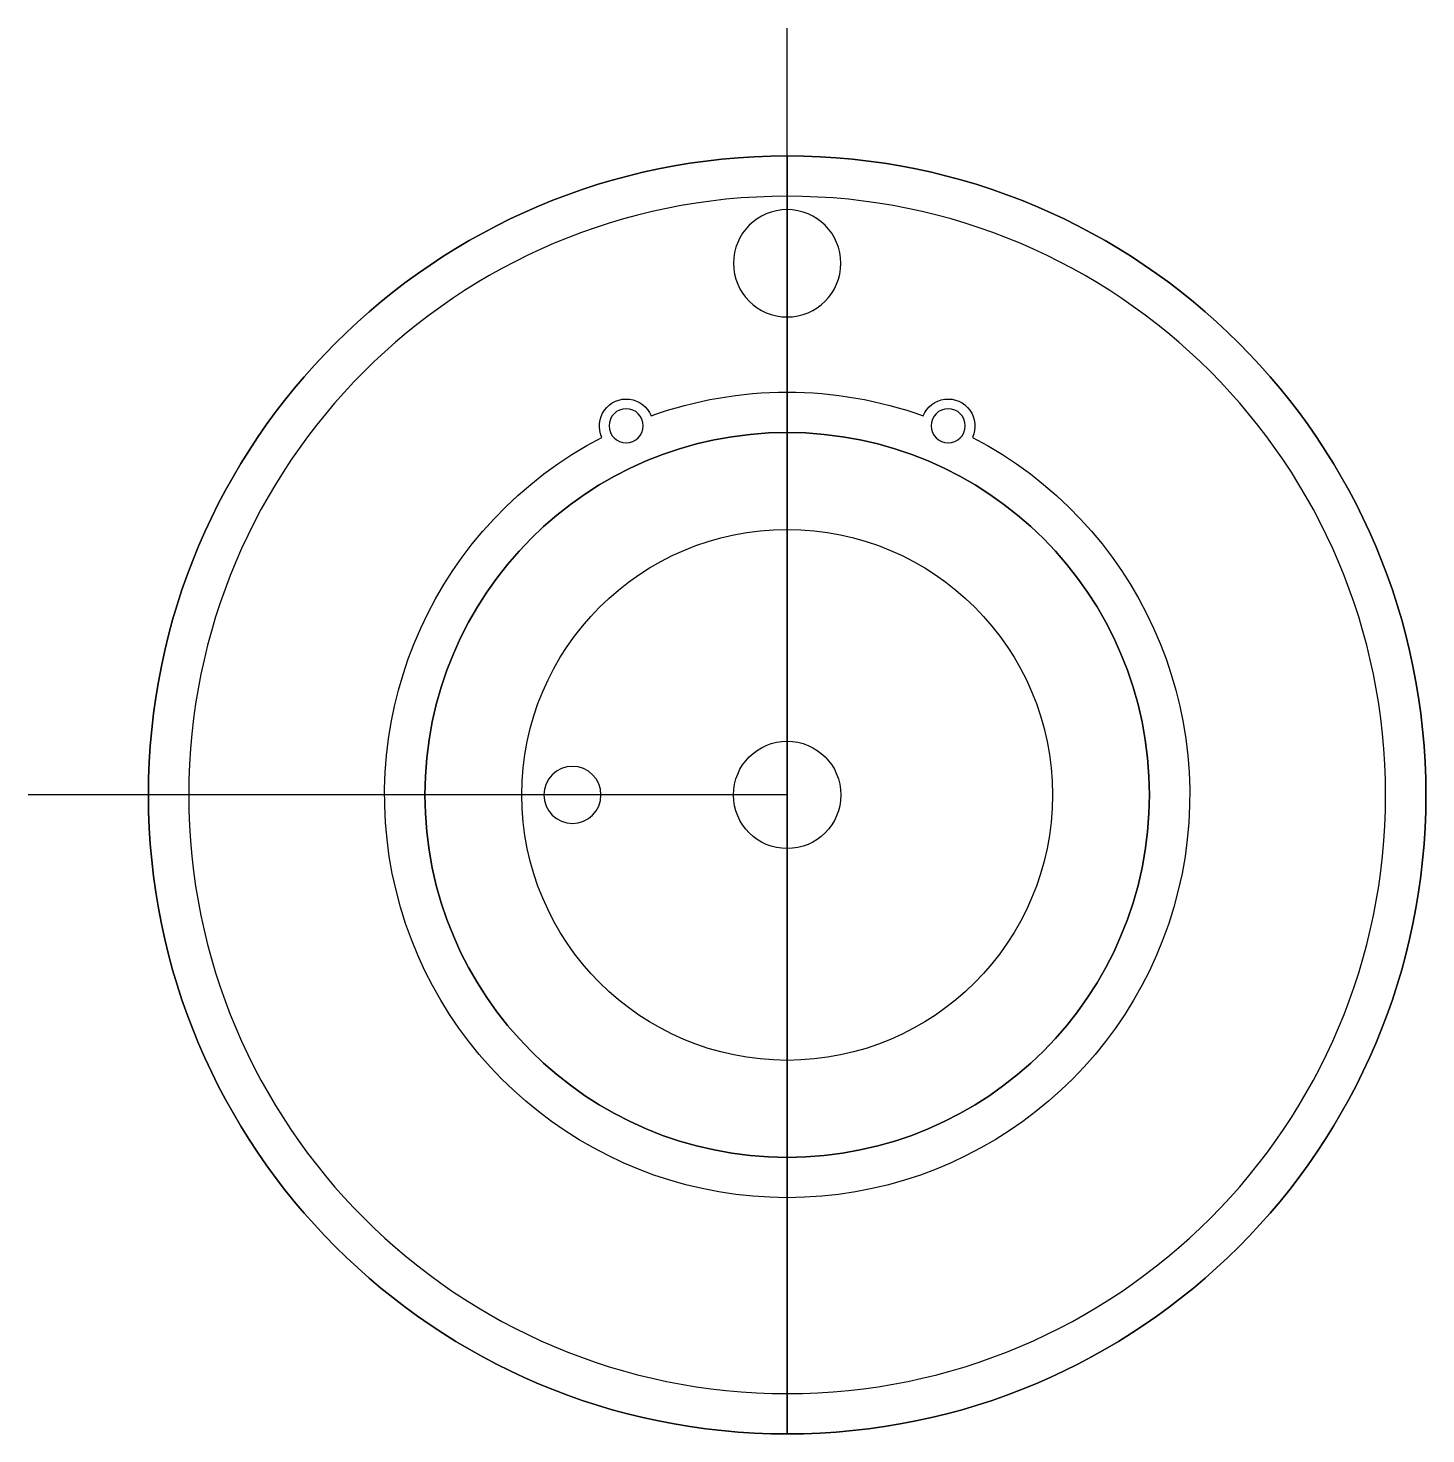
# Model space of a CAD drawing. Header units: centimetres. Extents: x -9 to 7.6, y -7.6 to 9.1.
import ezdxf

# ---------------------------------------------------------------- set-up
doc = ezdxf.new("R2010")
doc.units = ezdxf.units.CM
doc.header["$MEASUREMENT"] = 0
for name, color, linetype in [('Windlass Drum CNC design v2_Sketch1', 7, 'Continuous'), ('Windlass Drum CNC design v2_Sketch2', 7, 'Continuous'), ('Windlass Drum CNC design v2_Sketch3', 7, 'Continuous'), ('Windlass Drum CNC design v2_Sketch4', 7, 'Continuous')]:
    doc.layers.add(name, color=color, linetype=linetype)

msp = doc.modelspace()

# ---------------------------------------------------------------- linework, layer by layer
at = {"layer": 'Windlass Drum CNC design v2_Sketch1'}
for radius in [7.557, 4.286, 3.139, 0.635]:
    msp.add_circle((0, 0), radius, dxfattribs=at)
msp.add_point((0, 0), dxfattribs=at)
at = {"layer": 'Windlass Drum CNC design v2_Sketch2', "extrusion": (0, 0, -1)}
for radius in [7.557, 7.08, 4.286]:
    msp.add_circle((0, 0, 7.78), radius, dxfattribs=at)
at = {"layer": 'Windlass Drum CNC design v2_Sketch2'}
msp.add_point((0, 0, -7.78), dxfattribs=at)
at = {"layer": 'Windlass Drum CNC design v2_Sketch3'}
for q in [(0, 9.068, -5.24), (-8.98, 0, -5.24)]:
    msp.add_line((0, 0, -5.24), q, dxfattribs=at)
at = {"layer": 'Windlass Drum CNC design v2_Sketch3', "extrusion": (0, 0, -1)}
for centre, radius in [((0, 0, 5.24), 7.557), ((0, 0, 5.24), 7.08), ((0, 6.287, 5.24), 0.635), ((1.905, 4.365, 5.24), 0.202), ((-1.905, 4.365, 5.24), 0.202), ((0, 0, 5.24), 4.286), ((2.54, 0, 5.24), 0.337)]:
    msp.add_circle(centre, radius, dxfattribs=at)
for centre, radius, start, end in [((0, 0, 5.24), 4.763, 70.2422, 109.7578), ((1.905, 4.365, 5.24), 0.317, 334.5116, 158.332), ((-1.905, 4.365, 5.24), 0.317, 21.668, 205.4884), ((0, 0, 5.24), 4.763, 117.3986, 62.6014)]:
    msp.add_arc(centre, radius, start, end, dxfattribs=at)
at = {"layer": 'Windlass Drum CNC design v2_Sketch3'}
for p in [(0, 7.557, -5.24), (0, 0, -5.24)]:
    msp.add_point(p, dxfattribs=at)
at = {"layer": 'Windlass Drum CNC design v2_Sketch4'}
for p, q in [((0, 7.557, 0.953), (0, -7.557, 0.953)), ((0, -7.557, -7.78), (0, 7.557, -7.78)), ((0, 7.557, -4.605), (0, 7.557, 0.475)), ((0, -7.557, -7.78), (0, 7.557, -7.78)), ((0, 7.557, 0.953), (0, -7.557, 0.953)), ((0, 7.557, 0.953), (0, 7.557, -7.78)), ((0, 7.557, 0.475), (0, 5.08, 0.475)), ((0, 5.08, -4.605), (0, 7.557, -4.605)), ((0, 5.08, 0.475), (0, 5.08, -4.605))]:
    msp.add_line(p, q, dxfattribs=at)
for p in [(0, 7.557, -5.24), (0, 7.557, -4.605), (0, 7.557, 0.475), (0, 0)]:
    msp.add_point(p, dxfattribs=at)

doc.saveas('drawing.dxf')
